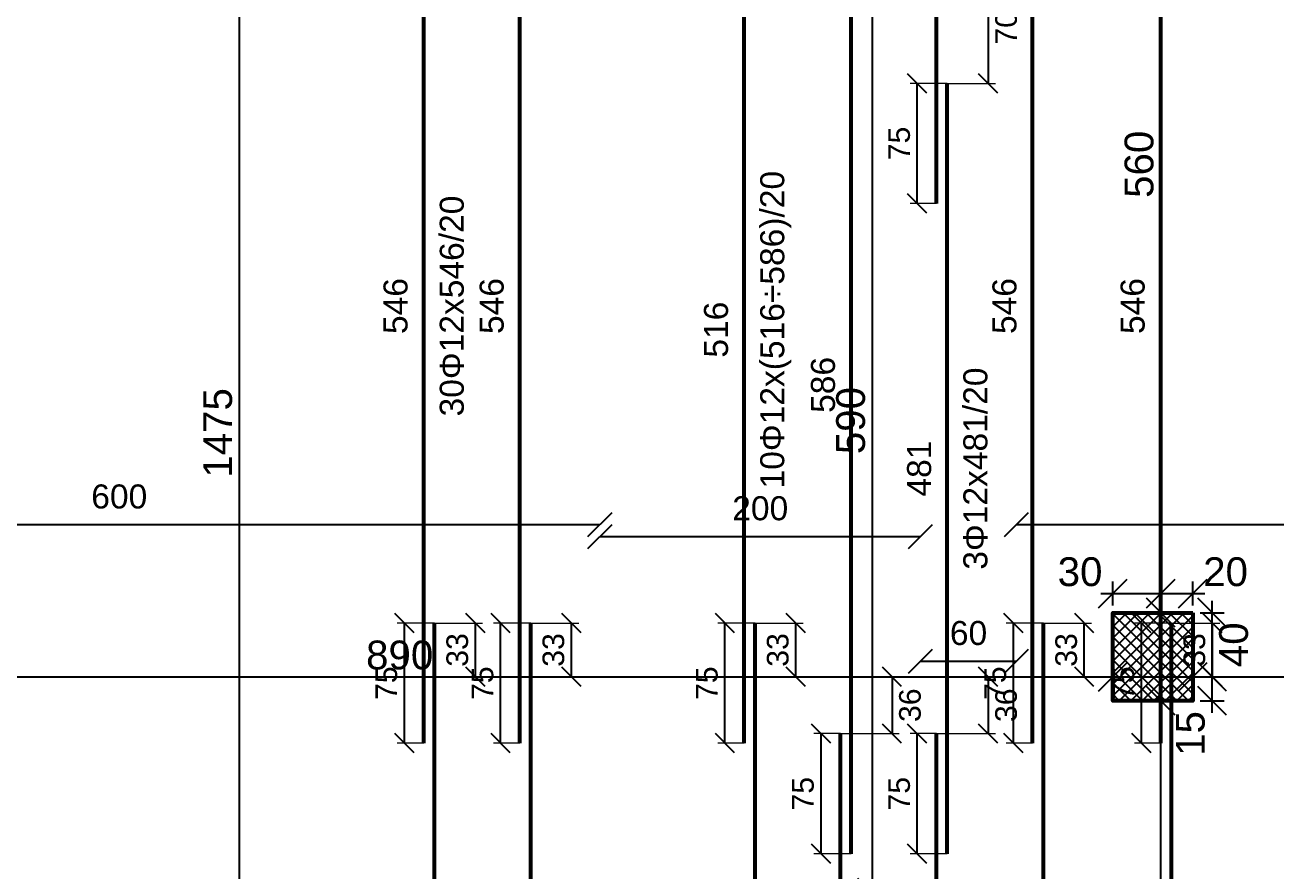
# Model space of a CAD drawing. Header units: millimetres. Extents: x -404 to 6018, y -5139 to 7890.
# Drawn here: x 4116 to 4897, y 519 to 1047 of the extents above; entities that cross this region are included whole.
import ezdxf
from ezdxf.enums import TextEntityAlignment as Align

# ---------------------------------------------------------------- set-up
doc = ezdxf.new("R2010")
doc.units = ezdxf.units.MM
doc.linetypes.add('ZWCAD_ISO04W100', pattern=[30.5, 24, -3, 0.5, -3])
doc.layers.add('AXIS LINES', color=255, linetype='ZWCAD_ISO04W100', lineweight=13)
doc.layers.add('COLUMN', color=140, linetype='Continuous', lineweight=53)
for name, color, linetype in [('FW_COLUMN_HATCH', 8, 'Continuous'), ('FW_DIM', 7, 'Continuous'), ('REB_BOT_MESH_Y', 5, 'Continuous'), ('REB_BOT_MESH_Y_AXDIM', 5, 'Continuous'), ('REB_BOT_MESH_Y_LAP', 5, 'Continuous'), ('REB_BOT_MESH_Y_RANGE', 5, 'Continuous'), ('REB_BOT_MESH_Y_TEXT', 5, 'Continuous')]:
    doc.layers.add(name, color=color, linetype=linetype)
doc.styles.add('REBAR_TXT', font='arial.ttf')
doc.styles.get("Standard").update_dxf_attribs({"font": 'arial.ttf'})
doc.dimstyles.new('FW_DIM', dxfattribs={"dimtxt": 18, "dimasz": 9, "dimexe": 7.5, "dimexo": 4.5, "dimgap": 4.5, "dimtad": 1, "dimdec": 0, "dimtxsty": 'Standard', "dimtsz": 9, "dimcen": 2.5, "dimdle": 7.5, "dimclrd": 256, "dimclre": 256, "dimclrt": 7, "dimazin": 3, "dimtfac": 1, "dimtmove": 2, "dimatfit": 3})
doc.dimstyles.new('REBAR LAP', dxfattribs={"dimtxt": 13.5, "dimasz": 2.5, "dimexe": 4.5, "dimexo": 0, "dimgap": 4.5, "dimtad": 1, "dimdec": 0, "dimtxsty": 'Standard', "dimtsz": 6, "dimcen": 2.5, "dimclrd": 6, "dimclre": 6, "dimclrt": 7, "dimazin": 3, "dimtfac": 1, "dimtmove": 2, "dimatfit": 3, "dimlwd": 25, "dimlwe": 18})
doc.dimstyles.new('REBAR M-200', dxfattribs={"dimtxt": 15, "dimasz": 15, "dimexe": 25, "dimexo": 12.5, "dimgap": 10, "dimtad": 1, "dimdec": 0, "dimtxsty": 'Standard', "dimblk": 'NONE', "dimcen": 50, "dimse1": 1, "dimse2": 1, "dimclrd": 6, "dimclre": 6, "dimclrt": 7, "dimazin": 3, "dimtfac": 1, "dimtmove": 2, "dimatfit": 3, "dimldrblk": 'NONE', "dimlwd": 53})
doc.dimstyles.new('REBAR RANGE', dxfattribs={"dimtxt": 15, "dimasz": 2.5, "dimexe": 0, "dimexo": 0, "dimgap": 10, "dimtad": 1, "dimdec": 0, "dimtxsty": 'Standard', "dimtsz": 7.5, "dimcen": 2.5, "dimse1": 1, "dimse2": 1, "dimclrd": 6, "dimclre": 6, "dimclrt": 7, "dimazin": 3, "dimtfac": 1, "dimtmove": 2, "dimatfit": 3, "dimlwd": 25})

# ---------------------------------------------------------------- blocks, each defined once
blk = doc.blocks.new('*D702')
at = {"color": 6, "lineweight": 53}
blk.add_line((4371.74, 73.5), (4371.74, 673.5), dxfattribs=at)
at = {"layer": 'Defpoints'}
for p in [(4371.74, 673.5), (4371.74, 73.5), (4371.74, 73.5)]:
    blk.add_point(p, dxfattribs=at)
at = {"layer": 'REB_BOT_MESH_Y', "color": 7, "insert": (4354.24, 373.5), "char_height": 15, "attachment_point": 5, "rotation": 90}
blk.add_mtext('600', dxfattribs=at)
blk = doc.blocks.new('_NONE')
blk = doc.blocks.new('*D703')
at = {"color": 6, "lineweight": 53}
blk.add_line((4364.99, 598.5), (4364.99, 1144.5), dxfattribs=at)
at = {"layer": 'Defpoints'}
for p in [(4364.99, 1144.5), (4364.99, 598.5), (4364.99, 598.5)]:
    blk.add_point(p, dxfattribs=at)
at = {"layer": 'REB_BOT_MESH_Y', "color": 7, "insert": (4347.49, 871.5), "char_height": 15, "attachment_point": 5, "rotation": 90}
blk.add_mtext('546', dxfattribs=at)
blk = doc.blocks.new('_Oblique')
at = {"color": 0, "linetype": 'ByBlock', "lineweight": -2}
blk.add_line((-0.5, -0.5), (0.5, 0.5), dxfattribs=at)
blk = doc.blocks.new('*D707')
at = {"color": 6, "lineweight": 18}
for p, q in [((4371.74, 673.5), (4348.49, 673.5)), ((4364.99, 598.5), (4348.49, 598.5))]:
    blk.add_line(p, q, dxfattribs=at)
at = {"color": 6, "lineweight": 25}
blk.add_line((4352.99, 598.5), (4352.99, 673.5), dxfattribs=at)
at = {"layer": 'Defpoints'}
for p in [(4371.74, 673.5), (4352.99, 598.5), (4364.99, 598.5)]:
    blk.add_point(p, dxfattribs=at)
at = {"layer": 'REB_BOT_MESH_Y_LAP', "color": 6, "xscale": 12, "yscale": 12, "rotation": 90}
for p in [(4352.99, 673.5), (4352.99, 598.5)]:
    blk.add_blockref('_OBLIQUE', p, dxfattribs=at)
at = {"layer": 'REB_BOT_MESH_Y_LAP', "color": 7, "insert": (4341.74, 636), "char_height": 13.5, "attachment_point": 5, "rotation": 90}
blk.add_mtext('75', dxfattribs=at)
blk = doc.blocks.new('*D708')
at = {"color": 6, "lineweight": 18}
for p, q in [((4371.74, 673.5), (4401.74, 673.5)), ((4371.74, 640), (4401.74, 640))]:
    blk.add_line(p, q, dxfattribs=at)
at = {"color": 6, "lineweight": 25}
blk.add_line((4397.24, 640), (4397.24, 673.5), dxfattribs=at)
at = {"layer": 'Defpoints'}
for p in [(4371.74, 673.5), (4371.74, 640), (4397.24, 640)]:
    blk.add_point(p, dxfattribs=at)
at = {"layer": 'REB_BOT_MESH_Y_AXDIM', "color": 6, "xscale": 12, "yscale": 12, "rotation": 90}
for p in [(4397.24, 673.5), (4397.24, 640)]:
    blk.add_blockref('_OBLIQUE', p, dxfattribs=at)
at = {"layer": 'REB_BOT_MESH_Y_AXDIM', "color": 7, "insert": (4385.99, 656.75), "char_height": 13.5, "attachment_point": 5, "rotation": 90}
blk.add_mtext('33', dxfattribs=at)
blk = doc.blocks.new('*D735')
at = {"color": 6, "lineweight": 53}
blk.add_line((4831.74, 73.5), (4831.74, 673.5), dxfattribs=at)
at = {"layer": 'Defpoints'}
for p in [(4831.74, 673.5), (4831.74, 73.5), (4831.74, 73.5)]:
    blk.add_point(p, dxfattribs=at)
at = {"layer": 'REB_BOT_MESH_Y', "color": 7, "insert": (4814.24, 373.5), "char_height": 15, "attachment_point": 5, "rotation": 90}
blk.add_mtext('600', dxfattribs=at)
blk = doc.blocks.new('*D736')
at = {"color": 6, "lineweight": 53}
blk.add_line((4824.99, 598.5), (4824.99, 1144.5), dxfattribs=at)
at = {"layer": 'Defpoints'}
for p in [(4824.99, 1144.5), (4824.99, 598.5), (4824.99, 598.5)]:
    blk.add_point(p, dxfattribs=at)
at = {"layer": 'REB_BOT_MESH_Y', "color": 7, "insert": (4807.49, 871.5), "char_height": 15, "attachment_point": 5, "rotation": 90}
blk.add_mtext('546', dxfattribs=at)
blk = doc.blocks.new('*D743')
at = {"color": 6, "lineweight": 18}
for p, q in [((4831.74, 673.5), (4808.49, 673.5)), ((4824.99, 598.5), (4808.49, 598.5))]:
    blk.add_line(p, q, dxfattribs=at)
at = {"color": 6, "lineweight": 25}
blk.add_line((4812.99, 598.5), (4812.99, 673.5), dxfattribs=at)
at = {"layer": 'Defpoints'}
for p in [(4831.74, 673.5), (4812.99, 598.5), (4824.99, 598.5)]:
    blk.add_point(p, dxfattribs=at)
at = {"layer": 'REB_BOT_MESH_Y_LAP', "color": 6, "xscale": 12, "yscale": 12, "rotation": 90}
for p in [(4812.99, 673.5), (4812.99, 598.5)]:
    blk.add_blockref('_OBLIQUE', p, dxfattribs=at)
at = {"layer": 'REB_BOT_MESH_Y_LAP', "color": 7, "insert": (4801.74, 636), "char_height": 13.5, "attachment_point": 5, "rotation": 90}
blk.add_mtext('75', dxfattribs=at)
blk = doc.blocks.new('*D744')
at = {"color": 6, "lineweight": 18}
for p, q in [((4831.74, 673.5), (4861.74, 673.5)), ((4831.74, 640), (4861.74, 640))]:
    blk.add_line(p, q, dxfattribs=at)
at = {"color": 6, "lineweight": 25}
blk.add_line((4857.24, 640), (4857.24, 673.5), dxfattribs=at)
at = {"layer": 'Defpoints'}
for p in [(4831.74, 673.5), (4831.74, 640), (4857.24, 640)]:
    blk.add_point(p, dxfattribs=at)
at = {"layer": 'REB_BOT_MESH_Y_AXDIM', "color": 6, "xscale": 12, "yscale": 12, "rotation": 90}
for p in [(4857.24, 673.5), (4857.24, 640)]:
    blk.add_blockref('_OBLIQUE', p, dxfattribs=at)
at = {"layer": 'REB_BOT_MESH_Y_AXDIM', "color": 7, "insert": (4845.99, 656.75), "char_height": 13.5, "attachment_point": 5, "rotation": 90}
blk.add_mtext('33', dxfattribs=at)
blk = doc.blocks.new('*D758')
at = {"color": 6, "lineweight": 53}
blk.add_line((4431.74, 73.5), (4431.74, 673.5), dxfattribs=at)
at = {"layer": 'Defpoints'}
for p in [(4431.74, 673.5), (4431.74, 73.5), (4431.74, 73.5)]:
    blk.add_point(p, dxfattribs=at)
at = {"layer": 'REB_BOT_MESH_Y', "color": 7, "insert": (4414.24, 373.5), "char_height": 15, "attachment_point": 5, "rotation": 90}
blk.add_mtext('600', dxfattribs=at)
blk = doc.blocks.new('*D759')
at = {"color": 6, "lineweight": 53}
blk.add_line((4424.99, 598.5), (4424.99, 1144.5), dxfattribs=at)
at = {"layer": 'Defpoints'}
for p in [(4424.99, 1144.5), (4424.99, 598.5), (4424.99, 598.5)]:
    blk.add_point(p, dxfattribs=at)
at = {"layer": 'REB_BOT_MESH_Y', "color": 7, "insert": (4407.49, 871.5), "char_height": 15, "attachment_point": 5, "rotation": 90}
blk.add_mtext('546', dxfattribs=at)
blk = doc.blocks.new('*D763')
at = {"color": 6, "lineweight": 18}
for p, q in [((4431.74, 673.5), (4408.49, 673.5)), ((4424.99, 598.5), (4408.49, 598.5))]:
    blk.add_line(p, q, dxfattribs=at)
at = {"color": 6, "lineweight": 25}
blk.add_line((4412.99, 598.5), (4412.99, 673.5), dxfattribs=at)
at = {"layer": 'Defpoints'}
for p in [(4431.74, 673.5), (4412.99, 598.5), (4424.99, 598.5)]:
    blk.add_point(p, dxfattribs=at)
at = {"layer": 'REB_BOT_MESH_Y_LAP', "color": 6, "xscale": 12, "yscale": 12, "rotation": 90}
for p in [(4412.99, 673.5), (4412.99, 598.5)]:
    blk.add_blockref('_OBLIQUE', p, dxfattribs=at)
at = {"layer": 'REB_BOT_MESH_Y_LAP', "color": 7, "insert": (4401.74, 636), "char_height": 13.5, "attachment_point": 5, "rotation": 90}
blk.add_mtext('75', dxfattribs=at)
blk = doc.blocks.new('*D764')
at = {"color": 6, "lineweight": 18}
for p, q in [((4431.74, 673.5), (4461.74, 673.5)), ((4431.74, 640), (4461.74, 640))]:
    blk.add_line(p, q, dxfattribs=at)
at = {"color": 6, "lineweight": 25}
blk.add_line((4457.24, 640), (4457.24, 673.5), dxfattribs=at)
at = {"layer": 'Defpoints'}
for p in [(4431.74, 673.5), (4431.74, 640), (4457.24, 640)]:
    blk.add_point(p, dxfattribs=at)
at = {"layer": 'REB_BOT_MESH_Y_AXDIM', "color": 6, "xscale": 12, "yscale": 12, "rotation": 90}
for p in [(4457.24, 673.5), (4457.24, 640)]:
    blk.add_blockref('_OBLIQUE', p, dxfattribs=at)
at = {"layer": 'REB_BOT_MESH_Y_AXDIM', "color": 7, "insert": (4445.99, 656.75), "char_height": 13.5, "attachment_point": 5, "rotation": 90}
blk.add_mtext('33', dxfattribs=at)
blk = doc.blocks.new('*D768')
at = {"color": 6, "lineweight": 53}
blk.add_line((4571.74, 73.5), (4571.74, 673.5), dxfattribs=at)
at = {"layer": 'Defpoints'}
for p in [(4571.74, 673.5), (4571.74, 73.5), (4571.74, 73.5)]:
    blk.add_point(p, dxfattribs=at)
at = {"layer": 'REB_BOT_MESH_Y', "color": 7, "insert": (4554.24, 373.5), "char_height": 15, "attachment_point": 5, "rotation": 90}
blk.add_mtext('600', dxfattribs=at)
blk = doc.blocks.new('*D769')
at = {"color": 6, "lineweight": 53}
blk.add_line((4564.99, 598.5), (4564.99, 1115), dxfattribs=at)
at = {"layer": 'Defpoints'}
for p in [(4564.99, 1115), (4564.99, 598.5), (4564.99, 598.5)]:
    blk.add_point(p, dxfattribs=at)
at = {"layer": 'REB_BOT_MESH_Y', "color": 7, "insert": (4547.49, 856.75), "char_height": 15, "attachment_point": 5, "rotation": 90}
blk.add_mtext('516', dxfattribs=at)
blk = doc.blocks.new('*D772')
at = {"color": 6, "lineweight": 18}
for p, q in [((4571.74, 673.5), (4548.49, 673.5)), ((4564.99, 598.5), (4548.49, 598.5))]:
    blk.add_line(p, q, dxfattribs=at)
at = {"color": 6, "lineweight": 25}
blk.add_line((4552.99, 598.5), (4552.99, 673.5), dxfattribs=at)
at = {"layer": 'Defpoints'}
for p in [(4571.74, 673.5), (4552.99, 598.5), (4564.99, 598.5)]:
    blk.add_point(p, dxfattribs=at)
at = {"layer": 'REB_BOT_MESH_Y_LAP', "color": 6, "xscale": 12, "yscale": 12, "rotation": 90}
for p in [(4552.99, 673.5), (4552.99, 598.5)]:
    blk.add_blockref('_OBLIQUE', p, dxfattribs=at)
at = {"layer": 'REB_BOT_MESH_Y_LAP', "color": 7, "insert": (4541.74, 636), "char_height": 13.5, "attachment_point": 5, "rotation": 90}
blk.add_mtext('75', dxfattribs=at)
blk = doc.blocks.new('*D773')
at = {"color": 6, "lineweight": 18}
for p, q in [((4571.74, 673.5), (4601.74, 673.5)), ((4571.74, 640), (4601.74, 640))]:
    blk.add_line(p, q, dxfattribs=at)
at = {"color": 6, "lineweight": 25}
blk.add_line((4597.24, 640), (4597.24, 673.5), dxfattribs=at)
at = {"layer": 'Defpoints'}
for p in [(4571.74, 673.5), (4571.74, 640), (4597.24, 640)]:
    blk.add_point(p, dxfattribs=at)
at = {"layer": 'REB_BOT_MESH_Y_AXDIM', "color": 6, "xscale": 12, "yscale": 12, "rotation": 90}
for p in [(4597.24, 673.5), (4597.24, 640)]:
    blk.add_blockref('_OBLIQUE', p, dxfattribs=at)
at = {"layer": 'REB_BOT_MESH_Y_AXDIM', "color": 7, "insert": (4585.99, 656.75), "char_height": 13.5, "attachment_point": 5, "rotation": 90}
blk.add_mtext('33', dxfattribs=at)
blk = doc.blocks.new('*D774')
at = {"color": 6, "lineweight": 53}
blk.add_line((4624.99, 5), (4624.99, 604.5), dxfattribs=at)
at = {"layer": 'Defpoints'}
for p in [(4624.99, 604.5), (4624.99, 5), (4624.99, 5)]:
    blk.add_point(p, dxfattribs=at)
at = {"layer": 'REB_BOT_MESH_Y', "color": 7, "insert": (4607.49, 304.75), "char_height": 15, "attachment_point": 5, "rotation": 90}
blk.add_mtext('600', dxfattribs=at)
blk = doc.blocks.new('*D775')
at = {"color": 6, "lineweight": 53}
blk.add_line((4631.74, 529.5), (4631.74, 1115), dxfattribs=at)
at = {"layer": 'Defpoints'}
for p in [(4631.74, 1115), (4631.74, 529.5), (4631.74, 529.5)]:
    blk.add_point(p, dxfattribs=at)
at = {"layer": 'REB_BOT_MESH_Y', "color": 7, "insert": (4614.24, 822.25), "char_height": 15, "attachment_point": 5, "rotation": 90}
blk.add_mtext('586', dxfattribs=at)
blk = doc.blocks.new('*D776')
at = {"color": 6, "lineweight": 18}
for p, q in [((4624.99, 604.5), (4608.49, 604.5)), ((4631.74, 529.5), (4608.49, 529.5))]:
    blk.add_line(p, q, dxfattribs=at)
at = {"color": 6, "lineweight": 25}
blk.add_line((4612.99, 529.5), (4612.99, 604.5), dxfattribs=at)
at = {"layer": 'Defpoints'}
for p in [(4624.99, 604.5), (4612.99, 529.5), (4631.74, 529.5)]:
    blk.add_point(p, dxfattribs=at)
at = {"layer": 'REB_BOT_MESH_Y_LAP', "color": 6, "xscale": 12, "yscale": 12, "rotation": 90}
for p in [(4612.99, 604.5), (4612.99, 529.5)]:
    blk.add_blockref('_OBLIQUE', p, dxfattribs=at)
at = {"layer": 'REB_BOT_MESH_Y_LAP', "color": 7, "insert": (4601.74, 567), "char_height": 13.5, "attachment_point": 5, "rotation": 90}
blk.add_mtext('75', dxfattribs=at)
blk = doc.blocks.new('*D777')
at = {"color": 6, "lineweight": 18}
for p, q in [((4624.99, 640), (4661.74, 640)), ((4624.99, 604.5), (4661.74, 604.5))]:
    blk.add_line(p, q, dxfattribs=at)
at = {"color": 6, "lineweight": 25}
blk.add_line((4657.24, 640), (4657.24, 604.5), dxfattribs=at)
at = {"layer": 'Defpoints'}
for p in [(4624.99, 640), (4657.24, 640), (4624.99, 604.5)]:
    blk.add_point(p, dxfattribs=at)
at = {"layer": 'REB_BOT_MESH_Y_AXDIM', "color": 6, "xscale": 12, "yscale": 12, "rotation": 90}
for p in [(4657.24, 640), (4657.24, 604.5)]:
    blk.add_blockref('_OBLIQUE', p, dxfattribs=at)
at = {"layer": 'REB_BOT_MESH_Y_AXDIM', "color": 7, "insert": (4668.49, 622.25), "char_height": 13.5, "attachment_point": 5, "rotation": 90}
blk.add_mtext('36', dxfattribs=at)
blk = doc.blocks.new('*D779')
at = {"color": 6, "lineweight": 53}
blk.add_line((4751.74, 73.5), (4751.74, 673.5), dxfattribs=at)
at = {"layer": 'Defpoints'}
for p in [(4751.74, 673.5), (4751.74, 73.5), (4751.74, 73.5)]:
    blk.add_point(p, dxfattribs=at)
at = {"layer": 'REB_BOT_MESH_Y', "color": 7, "insert": (4734.24, 373.5), "char_height": 15, "attachment_point": 5, "rotation": 90}
blk.add_mtext('600', dxfattribs=at)
blk = doc.blocks.new('*D780')
at = {"color": 6, "lineweight": 53}
blk.add_line((4744.99, 598.5), (4744.99, 1144.5), dxfattribs=at)
at = {"layer": 'Defpoints'}
for p in [(4744.99, 1144.5), (4744.99, 598.5), (4744.99, 598.5)]:
    blk.add_point(p, dxfattribs=at)
at = {"layer": 'REB_BOT_MESH_Y', "color": 7, "insert": (4727.49, 871.5), "char_height": 15, "attachment_point": 5, "rotation": 90}
blk.add_mtext('546', dxfattribs=at)
blk = doc.blocks.new('*D787')
at = {"color": 6, "lineweight": 18}
for p, q in [((4751.74, 673.5), (4728.49, 673.5)), ((4744.99, 598.5), (4728.49, 598.5))]:
    blk.add_line(p, q, dxfattribs=at)
at = {"color": 6, "lineweight": 25}
blk.add_line((4732.99, 598.5), (4732.99, 673.5), dxfattribs=at)
at = {"layer": 'Defpoints'}
for p in [(4751.74, 673.5), (4732.99, 598.5), (4744.99, 598.5)]:
    blk.add_point(p, dxfattribs=at)
at = {"layer": 'REB_BOT_MESH_Y_LAP', "color": 6, "xscale": 12, "yscale": 12, "rotation": 90}
for p in [(4732.99, 673.5), (4732.99, 598.5)]:
    blk.add_blockref('_OBLIQUE', p, dxfattribs=at)
at = {"layer": 'REB_BOT_MESH_Y_LAP', "color": 7, "insert": (4721.74, 636), "char_height": 13.5, "attachment_point": 5, "rotation": 90}
blk.add_mtext('75', dxfattribs=at)
blk = doc.blocks.new('*D788')
at = {"color": 6, "lineweight": 18}
for p, q in [((4751.74, 673.5), (4781.74, 673.5)), ((4751.74, 640), (4781.74, 640))]:
    blk.add_line(p, q, dxfattribs=at)
at = {"color": 6, "lineweight": 25}
blk.add_line((4777.24, 640), (4777.24, 673.5), dxfattribs=at)
at = {"layer": 'Defpoints'}
for p in [(4751.74, 673.5), (4751.74, 640), (4777.24, 640)]:
    blk.add_point(p, dxfattribs=at)
at = {"layer": 'REB_BOT_MESH_Y_AXDIM', "color": 6, "xscale": 12, "yscale": 12, "rotation": 90}
for p in [(4777.24, 673.5), (4777.24, 640)]:
    blk.add_blockref('_OBLIQUE', p, dxfattribs=at)
at = {"layer": 'REB_BOT_MESH_Y_AXDIM', "color": 7, "insert": (4765.99, 656.75), "char_height": 13.5, "attachment_point": 5, "rotation": 90}
blk.add_mtext('33', dxfattribs=at)
blk = doc.blocks.new('*D818')
at = {"color": 6, "lineweight": 53}
blk.add_line((4684.99, 5), (4684.99, 604.5), dxfattribs=at)
at = {"layer": 'Defpoints'}
for p in [(4684.99, 604.5), (4684.99, 5), (4684.99, 5)]:
    blk.add_point(p, dxfattribs=at)
at = {"layer": 'REB_BOT_MESH_Y', "color": 7, "insert": (4667.49, 304.75), "char_height": 15, "attachment_point": 5, "rotation": 90}
blk.add_mtext('600', dxfattribs=at)
blk = doc.blocks.new('*D819')
at = {"color": 6, "lineweight": 53}
blk.add_line((4691.74, 529.5), (4691.74, 1010.5), dxfattribs=at)
at = {"layer": 'Defpoints'}
for p in [(4691.74, 1010.5), (4691.74, 529.5), (4691.74, 529.5)]:
    blk.add_point(p, dxfattribs=at)
at = {"layer": 'REB_BOT_MESH_Y', "color": 7, "insert": (4674.24, 770), "char_height": 15, "attachment_point": 5, "rotation": 90}
blk.add_mtext('481', dxfattribs=at)
blk = doc.blocks.new('*D820')
at = {"color": 6, "lineweight": 53}
blk.add_line((4684.99, 935.5), (4684.99, 1535.5), dxfattribs=at)
at = {"layer": 'Defpoints'}
for p in [(4684.99, 1535.5), (4684.99, 935.5), (4684.99, 935.5)]:
    blk.add_point(p, dxfattribs=at)
at = {"layer": 'REB_BOT_MESH_Y', "color": 7, "insert": (4667.49, 1235.5), "char_height": 15, "attachment_point": 5, "rotation": 90}
blk.add_mtext('600', dxfattribs=at)
blk = doc.blocks.new('*D824')
at = {"color": 6, "lineweight": 18}
for p, q in [((4684.99, 604.5), (4668.49, 604.5)), ((4691.74, 529.5), (4668.49, 529.5))]:
    blk.add_line(p, q, dxfattribs=at)
at = {"color": 6, "lineweight": 25}
blk.add_line((4672.99, 529.5), (4672.99, 604.5), dxfattribs=at)
at = {"layer": 'Defpoints'}
for p in [(4684.99, 604.5), (4672.99, 529.5), (4691.74, 529.5)]:
    blk.add_point(p, dxfattribs=at)
at = {"layer": 'REB_BOT_MESH_Y_LAP', "color": 6, "xscale": 12, "yscale": 12, "rotation": 90}
for p in [(4672.99, 604.5), (4672.99, 529.5)]:
    blk.add_blockref('_OBLIQUE', p, dxfattribs=at)
at = {"layer": 'REB_BOT_MESH_Y_LAP', "color": 7, "insert": (4661.74, 567), "char_height": 13.5, "attachment_point": 5, "rotation": 90}
blk.add_mtext('75', dxfattribs=at)
blk = doc.blocks.new('*D825')
at = {"color": 6, "lineweight": 18}
for p, q in [((4684.99, 640), (4721.74, 640)), ((4684.99, 604.5), (4721.74, 604.5))]:
    blk.add_line(p, q, dxfattribs=at)
at = {"color": 6, "lineweight": 25}
blk.add_line((4717.24, 640), (4717.24, 604.5), dxfattribs=at)
at = {"layer": 'Defpoints'}
for p in [(4684.99, 640), (4717.24, 640), (4684.99, 604.5)]:
    blk.add_point(p, dxfattribs=at)
at = {"layer": 'REB_BOT_MESH_Y_AXDIM', "color": 6, "xscale": 12, "yscale": 12, "rotation": 90}
for p in [(4717.24, 640), (4717.24, 604.5)]:
    blk.add_blockref('_OBLIQUE', p, dxfattribs=at)
at = {"layer": 'REB_BOT_MESH_Y_AXDIM', "color": 7, "insert": (4728.49, 622.25), "char_height": 13.5, "attachment_point": 5, "rotation": 90}
blk.add_mtext('36', dxfattribs=at)
blk = doc.blocks.new('*D826')
at = {"color": 6, "lineweight": 18}
for p, q in [((4691.74, 1010.5), (4668.49, 1010.5)), ((4684.99, 935.5), (4668.49, 935.5))]:
    blk.add_line(p, q, dxfattribs=at)
at = {"color": 6, "lineweight": 25}
blk.add_line((4672.99, 935.5), (4672.99, 1010.5), dxfattribs=at)
at = {"layer": 'Defpoints'}
for p in [(4691.74, 1010.5), (4672.99, 935.5), (4684.99, 935.5)]:
    blk.add_point(p, dxfattribs=at)
at = {"layer": 'REB_BOT_MESH_Y_LAP', "color": 6, "xscale": 12, "yscale": 12, "rotation": 90}
for p in [(4672.99, 1010.5), (4672.99, 935.5)]:
    blk.add_blockref('_OBLIQUE', p, dxfattribs=at)
at = {"layer": 'REB_BOT_MESH_Y_LAP', "color": 7, "insert": (4661.74, 973), "char_height": 13.5, "attachment_point": 5, "rotation": 90}
blk.add_mtext('75', dxfattribs=at)
blk = doc.blocks.new('*D827')
at = {"color": 6, "lineweight": 18}
for p, q in [((4691.74, 1080), (4721.74, 1080)), ((4691.74, 1010.5), (4721.74, 1010.5))]:
    blk.add_line(p, q, dxfattribs=at)
at = {"color": 6, "lineweight": 25}
blk.add_line((4717.24, 1080), (4717.24, 1010.5), dxfattribs=at)
at = {"layer": 'Defpoints'}
for p in [(4691.74, 1080), (4717.24, 1080), (4691.74, 1010.5)]:
    blk.add_point(p, dxfattribs=at)
at = {"layer": 'REB_BOT_MESH_Y_AXDIM', "color": 6, "xscale": 12, "yscale": 12, "rotation": 90}
for p in [(4717.24, 1080), (4717.24, 1010.5)]:
    blk.add_blockref('_OBLIQUE', p, dxfattribs=at)
at = {"layer": 'REB_BOT_MESH_Y_AXDIM', "color": 7, "insert": (4728.49, 1045.25), "char_height": 13.5, "attachment_point": 5, "rotation": 90}
blk.add_mtext('70', dxfattribs=at)
blk = doc.blocks.new('*D849')
at = {"color": 6, "lineweight": 25}
blk.add_line((4734.99, 735), (5414.99, 735), dxfattribs=at)
at = {"layer": 'Defpoints'}
for p in [(4734.99, 735), (4734.99, 735), (5414.99, 735)]:
    blk.add_point(p, dxfattribs=at)
at = {"layer": 'REB_BOT_MESH_Y_RANGE', "color": 6, "xscale": 15, "yscale": 15}
for p in [(4734.99, 735), (5414.99, 735)]:
    blk.add_blockref('_OBLIQUE', p, dxfattribs=at)
at = {"layer": 'REB_BOT_MESH_Y_RANGE', "color": 7, "insert": (5074.99, 752.5), "char_height": 15, "attachment_point": 5}
blk.add_mtext('680', dxfattribs=at)
blk = doc.blocks.new('*D854')
at = {"color": 6, "lineweight": 25}
blk.add_line((3874.99, 735), (4474.99, 735), dxfattribs=at)
at = {"layer": 'Defpoints'}
for p in [(3874.99, 735), (3874.99, 735), (4474.99, 735)]:
    blk.add_point(p, dxfattribs=at)
at = {"layer": 'REB_BOT_MESH_Y_RANGE', "color": 6, "xscale": 15, "yscale": 15}
for p in [(3874.99, 735), (4474.99, 735)]:
    blk.add_blockref('_OBLIQUE', p, dxfattribs=at)
at = {"layer": 'REB_BOT_MESH_Y_RANGE', "color": 7, "insert": (4174.99, 752.5), "char_height": 15, "attachment_point": 5}
blk.add_mtext('600', dxfattribs=at)
blk = doc.blocks.new('*D859')
at = {"color": 6, "lineweight": 25}
blk.add_line((4474.99, 727.62), (4674.99, 727.62), dxfattribs=at)
at = {"layer": 'Defpoints'}
for p in [(4474.99, 727.62), (4474.99, 727.62), (4674.99, 727.62)]:
    blk.add_point(p, dxfattribs=at)
at = {"layer": 'REB_BOT_MESH_Y_RANGE', "color": 6, "xscale": 15, "yscale": 15}
for p in [(4474.99, 727.62), (4674.99, 727.62)]:
    blk.add_blockref('_OBLIQUE', p, dxfattribs=at)
at = {"layer": 'REB_BOT_MESH_Y_RANGE', "color": 7, "insert": (4574.99, 745.12), "char_height": 15, "attachment_point": 5}
blk.add_mtext('200', dxfattribs=at)
blk = doc.blocks.new('*D875')
at = {"color": 6, "lineweight": 25}
blk.add_line((4674.99, 649.75), (4734.99, 649.75), dxfattribs=at)
at = {"layer": 'Defpoints'}
for p in [(4674.99, 649.75), (4674.99, 649.75), (4734.99, 649.75)]:
    blk.add_point(p, dxfattribs=at)
at = {"layer": 'REB_BOT_MESH_Y_RANGE', "color": 6, "xscale": 15, "yscale": 15}
for p in [(4674.99, 649.75), (4734.99, 649.75)]:
    blk.add_blockref('_OBLIQUE', p, dxfattribs=at)
at = {"layer": 'REB_BOT_MESH_Y_RANGE', "color": 7, "insert": (4704.99, 667.25), "char_height": 15, "attachment_point": 5}
blk.add_mtext('60', dxfattribs=at)
blk = doc.blocks.new('*D937')
for p, q in [((4794.99, 684.5), (4794.99, 699.5)), ((4824.99, 684.5), (4824.99, 699.5)), ((4787.49, 692), (4832.49, 692))]:
    blk.add_line(p, q)
at = {"layer": 'Defpoints'}
for p in [(4794.99, 692), (4794.99, 680), (4824.99, 680)]:
    blk.add_point(p, dxfattribs=at)
at = {"layer": 'FW_DIM', "xscale": 18, "yscale": 18}
for p in [(4794.99, 692), (4824.99, 692)]:
    blk.add_blockref('_OBLIQUE', p, dxfattribs=at)
at = {"layer": 'FW_DIM', "color": 7, "insert": (4774.59, 705.5), "char_height": 18, "attachment_point": 5}
blk.add_mtext('30', dxfattribs=at)
blk = doc.blocks.new('*D938')
for p, q in [((4824.99, 684.5), (4824.99, 699.5)), ((4844.99, 684.5), (4844.99, 699.5)), ((4817.49, 692), (4852.49, 692))]:
    blk.add_line(p, q)
at = {"layer": 'Defpoints'}
for p in [(4824.99, 692), (4824.99, 680), (4844.99, 680)]:
    blk.add_point(p, dxfattribs=at)
at = {"layer": 'FW_DIM', "xscale": 18, "yscale": 18}
for p in [(4824.99, 692), (4844.99, 692)]:
    blk.add_blockref('_OBLIQUE', p, dxfattribs=at)
at = {"layer": 'FW_DIM', "color": 7, "insert": (4865.39, 705.5), "char_height": 18, "attachment_point": 5}
blk.add_mtext('20', dxfattribs=at)
blk = doc.blocks.new('*D939')
for p, q in [((4856.99, 617.5), (4856.99, 647.5)), ((4849.49, 640), (4864.49, 640)), ((4849.49, 625), (4864.49, 625))]:
    blk.add_line(p, q)
at = {"layer": 'Defpoints'}
for p in [(4844.99, 640), (4844.99, 625), (4856.99, 625)]:
    blk.add_point(p, dxfattribs=at)
at = {"layer": 'FW_DIM', "xscale": 18, "yscale": 18, "rotation": 90}
for p in [(4856.99, 640), (4856.99, 625)]:
    blk.add_blockref('_OBLIQUE', p, dxfattribs=at)
at = {"layer": 'FW_DIM', "color": 7, "insert": (4843.49, 604.6), "char_height": 18, "attachment_point": 5, "rotation": 90}
blk.add_mtext('15', dxfattribs=at)
blk = doc.blocks.new('*D940')
for p, q in [((4856.99, 632.5), (4856.99, 687.5)), ((4849.49, 680), (4864.49, 680)), ((4849.49, 640), (4864.49, 640))]:
    blk.add_line(p, q)
at = {"layer": 'Defpoints'}
for p in [(4844.99, 680), (4844.99, 640), (4856.99, 640)]:
    blk.add_point(p, dxfattribs=at)
at = {"layer": 'FW_DIM', "xscale": 18, "yscale": 18, "rotation": 90}
for p in [(4856.99, 680), (4856.99, 640)]:
    blk.add_blockref('_OBLIQUE', p, dxfattribs=at)
at = {"layer": 'FW_DIM', "color": 7, "insert": (4870.49, 660), "char_height": 18, "attachment_point": 5, "rotation": 90}
blk.add_mtext('40', dxfattribs=at)
blk = doc.blocks.new('*D965')
for p, q in [((3904.99, 644.5), (3904.99, 647.5)), ((4794.99, 644.5), (4794.99, 647.5)), ((3897.49, 640), (4802.49, 640))]:
    blk.add_line(p, q)
at = {"layer": 'Defpoints'}
for p in [(3904.99, 640), (3904.99, 640), (4794.99, 640)]:
    blk.add_point(p, dxfattribs=at)
at = {"layer": 'FW_DIM', "xscale": 18, "yscale": 18}
for p in [(3904.99, 640), (4794.99, 640)]:
    blk.add_blockref('_OBLIQUE', p, dxfattribs=at)
at = {"layer": 'FW_DIM', "color": 7, "insert": (4349.99, 653.5), "char_height": 18, "attachment_point": 5}
blk.add_mtext('890', dxfattribs=at)
blk = doc.blocks.new('*D966')
for p, q in [((4794.99, 644.5), (4794.99, 647.5)), ((4844.99, 644.5), (4844.99, 647.5)), ((4787.49, 640), (4852.49, 640))]:
    blk.add_line(p, q)
at = {"layer": 'Defpoints'}
for p in [(4794.99, 640), (4794.99, 640), (4844.99, 640)]:
    blk.add_point(p, dxfattribs=at)
at = {"layer": 'FW_DIM', "xscale": 18, "yscale": 18}
for p in [(4794.99, 640), (4844.99, 640)]:
    blk.add_blockref('_OBLIQUE', p, dxfattribs=at)
blk = doc.blocks.new('*D967')
for p, q in [((4844.99, 644.5), (4844.99, 647.5)), ((5409.99, 644.5), (5409.99, 647.5)), ((4837.49, 640), (5417.49, 640))]:
    blk.add_line(p, q)
at = {"layer": 'Defpoints'}
for p in [(4844.99, 640), (4844.99, 640), (5409.99, 640)]:
    blk.add_point(p, dxfattribs=at)
at = {"layer": 'FW_DIM', "xscale": 18, "yscale": 18}
for p in [(4844.99, 640), (5409.99, 640)]:
    blk.add_blockref('_OBLIQUE', p, dxfattribs=at)
at = {"layer": 'FW_DIM', "color": 7, "insert": (5127.49, 653.5), "char_height": 18, "attachment_point": 5}
blk.add_mtext('565', dxfattribs=at)
blk = doc.blocks.new('*D1013')
for p, q in [((4249.99, 47.5), (4249.99, 1537.06)), ((4245.49, 1529.56), (4242.49, 1529.56)), ((4245.49, 55), (4242.49, 55))]:
    blk.add_line(p, q)
at = {"layer": 'Defpoints'}
for p in [(4249.99, 1529.56), (4249.99, 55), (4249.99, 55)]:
    blk.add_point(p, dxfattribs=at)
at = {"layer": 'FW_DIM', "xscale": 18, "yscale": 18, "rotation": 90}
for p in [(4249.99, 1529.56), (4249.99, 55)]:
    blk.add_blockref('_OBLIQUE', p, dxfattribs=at)
at = {"layer": 'FW_DIM', "color": 7, "insert": (4236.49, 792.28), "char_height": 18, "attachment_point": 5, "rotation": 90}
blk.add_mtext('1475', dxfattribs=at)
blk = doc.blocks.new('*D1022')
for p, q in [((4644.99, 497.5), (4644.99, 1102.5)), ((4640.49, 1095), (4637.49, 1095)), ((4640.49, 505), (4637.49, 505))]:
    blk.add_line(p, q)
at = {"layer": 'Defpoints'}
for p in [(4644.99, 1095), (4644.99, 505), (4644.99, 505)]:
    blk.add_point(p, dxfattribs=at)
at = {"layer": 'FW_DIM', "xscale": 18, "yscale": 18, "rotation": 90}
for p in [(4644.99, 1095), (4644.99, 505)]:
    blk.add_blockref('_OBLIQUE', p, dxfattribs=at)
at = {"layer": 'FW_DIM', "color": 7, "insert": (4631.49, 800), "char_height": 18, "attachment_point": 5, "rotation": 90}
blk.add_mtext('590', dxfattribs=at)
blk = doc.blocks.new('*D1027')
for p, q in [((4824.99, -207.4), (4824.99, 632.5)), ((4820.49, 625), (4817.49, 625)), ((4820.49, -199.9), (4817.49, -199.9))]:
    blk.add_line(p, q)
at = {"layer": 'Defpoints'}
for p in [(4824.99, 625), (4824.99, -199.9), (4824.99, -199.9)]:
    blk.add_point(p, dxfattribs=at)
at = {"layer": 'FW_DIM', "xscale": 18, "yscale": 18, "rotation": 90}
for p in [(4824.99, 625), (4824.99, -199.9)]:
    blk.add_blockref('_OBLIQUE', p, dxfattribs=at)
at = {"layer": 'FW_DIM', "color": 7, "insert": (4811.49, 212.55), "char_height": 18, "attachment_point": 5, "rotation": 90}
blk.add_mtext('825', dxfattribs=at)
blk = doc.blocks.new('*D1028')
for p, q in [((4824.99, 617.5), (4824.99, 687.5)), ((4820.49, 680), (4817.49, 680)), ((4820.49, 625), (4817.49, 625))]:
    blk.add_line(p, q)
at = {"layer": 'Defpoints'}
for p in [(4824.99, 680), (4824.99, 625), (4824.99, 625)]:
    blk.add_point(p, dxfattribs=at)
at = {"layer": 'FW_DIM', "xscale": 18, "yscale": 18, "rotation": 90}
for p in [(4824.99, 680), (4824.99, 625)]:
    blk.add_blockref('_OBLIQUE', p, dxfattribs=at)
blk = doc.blocks.new('*D1029')
for p, q in [((4824.99, 672.5), (4824.99, 1247.5)), ((4820.49, 1240), (4817.49, 1240)), ((4820.49, 680), (4817.49, 680))]:
    blk.add_line(p, q)
at = {"layer": 'Defpoints'}
for p in [(4824.99, 1240), (4824.99, 680), (4824.99, 680)]:
    blk.add_point(p, dxfattribs=at)
at = {"layer": 'FW_DIM', "xscale": 18, "yscale": 18, "rotation": 90}
for p in [(4824.99, 1240), (4824.99, 680)]:
    blk.add_blockref('_OBLIQUE', p, dxfattribs=at)
at = {"layer": 'FW_DIM', "color": 7, "insert": (4811.49, 960), "char_height": 18, "attachment_point": 5, "rotation": 90}
blk.add_mtext('560', dxfattribs=at)

msp = doc.modelspace()

# ---------------------------------------------------------------- hatches: boundary and pattern name
at = {"layer": 'FW_COLUMN_HATCH'}
h = msp.add_hatch(dxfattribs=at)
h.set_pattern_fill('ANSI37', scale=1.6)
h.paths.add_polyline_path([(4844.99, 680), (4844.99, 625), (4794.99, 625), (4794.99, 680), (4844.99, 680)])

# ---------------------------------------------------------------- linework, layer by layer
at = {"layer": 'AXIS LINES', "color": 0, "ltscale": 3}
for points in [[(4249.99, 3140.04), (4249.99, -400.07)], [(4644.99, 3140.04), (4644.99, -400.07)], [(4824.99, 3140.04), (4824.99, -400.07)], [(3537.41, 640), (5952.4, 640)]]:
    msp.add_lwpolyline(points, dxfattribs=at)
at = {"layer": 'COLUMN', "ltscale": 0.08}
msp.add_lwpolyline([(4844.99, 680), (4844.99, 625), (4794.99, 625), (4794.99, 680), (4844.99, 680)], dxfattribs=at)

# ---------------------------------------------------------------- texts
at = {"layer": 'REB_BOT_MESH_Y_TEXT', "color": 7, "style": 'REBAR_TXT'}
for s, p in [('10Φ12x(516÷586)/20', (4574.99, 856.75)), ('30Φ12x546/20', (4374.99, 871.5)), ('3Φ12x481/20', (4701.74, 770))]:
    msp.add_text(s, height=15, rotation=90, dxfattribs=at).set_placement(p, align=Align.TOP_CENTER)

# ---------------------------------------------------------------- dimensions: what is measured, and where the dimension line sits
at = {"layer": 'FW_DIM'}
for base, p1, p2, text, picture, middle in [((4249.99, 55), (4249.99, 55), (4249.99, 1529.56), '1475', '*D1013', (4236.49, 792.28)), ((4824.99, 680), (4824.99, 680), (4824.99, 1240), '560', '*D1029', (4811.49, 960)), ((4644.99, 505), (4644.99, 505), (4644.99, 1095), '590', '*D1022', (4631.49, 800)), ((4824.99, 625), (4824.99, 625), (4824.99, 680), ' ', '*D1028', (4824.99, 652.5)), ((4856.99, 640), (4844.99, 640), (4844.99, 680), '40', '*D940', (4870.49, 660)), ((4856.99, 625), (4844.99, 625), (4844.99, 640), '15', '*D939', (4843.49, 604.6)), ((4824.99, -199.9), (4824.99, -199.9), (4824.99, 625), '825', '*D1027', (4811.49, 212.55))]:
    dim = msp.add_linear_dim(base=base, p1=p1, p2=p2, angle=90, text=text, dimstyle='FW_DIM', override={"dimtmove": 2}, dxfattribs=at)
    dim.commit()
    dim.dimension.update_dxf_attribs({"geometry": picture, "text_midpoint": middle, "dimtype": 160})
for base, p1, p2, text, picture, middle in [((4794.99, 692), (4794.99, 680), (4824.99, 680), '30', '*D937', (4774.59, 705.5)), ((4824.99, 692), (4824.99, 680), (4844.99, 680), '20', '*D938', (4865.39, 705.5)), ((3904.99, 640), (3904.99, 640), (4794.99, 640), '890', '*D965', (4349.99, 653.5)), ((4844.99, 640), (4844.99, 640), (5409.99, 640), '565', '*D967', (5127.49, 653.5)), ((4794.99, 640), (4794.99, 640), (4844.99, 640), ' ', '*D966', (4819.99, 640))]:
    dim = msp.add_linear_dim(base=base, p1=p1, p2=p2, text=text, dimstyle='FW_DIM', override={"dimtmove": 2}, dxfattribs=at)
    dim.commit()
    dim.dimension.update_dxf_attribs({"geometry": picture, "text_midpoint": middle, "dimtype": 160})
at = {"layer": 'REB_BOT_MESH_Y'}
for base, p1, p2, picture, middle in [((4684.99, 935.5), (4684.99, 935.5), (4684.99, 1535.5), '*D820', (4667.49, 1235.5)), ((4364.99, 598.5), (4364.99, 598.5), (4364.99, 1144.5), '*D703', (4347.49, 871.5)), ((4424.99, 598.5), (4424.99, 598.5), (4424.99, 1144.5), '*D759', (4407.49, 871.5)), ((4744.99, 598.5), (4744.99, 598.5), (4744.99, 1144.5), '*D780', (4727.49, 871.5)), ((4824.99, 598.5), (4824.99, 598.5), (4824.99, 1144.5), '*D736', (4807.49, 871.5)), ((4564.98693601, 598.5), (4564.98693601, 598.5), (4564.98693601, 1115), '*D769', (4547.48693601, 856.75)), ((4631.73693601, 529.5), (4631.73693601, 529.5), (4631.73693601, 1115), '*D775', (4614.23693601, 822.25)), ((4691.74, 529.5), (4691.74, 529.5), (4691.74, 1010.5), '*D819', (4674.24, 770)), ((4371.74, 73.5), (4371.74, 73.5), (4371.74, 673.5), '*D702', (4354.24, 373.5)), ((4431.74, 73.5), (4431.74, 73.5), (4431.74, 673.5), '*D758', (4414.24, 373.5)), ((4571.74, 73.5), (4571.74, 73.5), (4571.74, 673.5), '*D768', (4554.24, 373.5)), ((4751.74, 73.5), (4751.74, 73.5), (4751.74, 673.5), '*D779', (4734.24, 373.5)), ((4831.74, 73.5), (4831.74, 73.5), (4831.74, 673.5), '*D735', (4814.24, 373.5)), ((4624.98693601, 5), (4624.98693601, 5), (4624.98693601, 604.5), '*D774', (4607.48693601, 304.75)), ((4684.98693601, 5), (4684.98693601, 5), (4684.98693601, 604.5), '*D818', (4667.48693601, 304.75))]:
    dim = msp.add_linear_dim(base=base, p1=p1, p2=p2, angle=90, dimstyle='REBAR M-200', dxfattribs=at)
    dim.commit()
    dim.dimension.update_dxf_attribs({"geometry": picture, "text_midpoint": middle})
at = {"layer": 'REB_BOT_MESH_Y_AXDIM'}
for base, p1, p2, picture, middle in [((4717.23693601, 1080), (4691.73693601, 1080), (4691.73693601, 1010.5), '*D827', (4728.48693601, 1045.25)), ((4397.23693601, 640), (4371.73693601, 640), (4371.73693601, 673.5), '*D708', (4385.98693601, 656.75)), ((4457.23693601, 640), (4431.73693601, 640), (4431.73693601, 673.5), '*D764', (4445.98693601, 656.75)), ((4597.23693601, 640), (4571.73693601, 640), (4571.73693601, 673.5), '*D773', (4585.98693601, 656.75)), ((4777.23693601, 640), (4751.73693601, 640), (4751.73693601, 673.5), '*D788', (4765.98693601, 656.75)), ((4857.23693601, 640), (4831.73693601, 640), (4831.73693601, 673.5), '*D744', (4845.98693601, 656.75)), ((4657.23693601, 640), (4624.98693601, 640), (4624.98693601, 604.5), '*D777', (4668.48693601, 622.25)), ((4717.23693601, 640), (4684.98693601, 640), (4684.98693601, 604.5), '*D825', (4728.48693601, 622.25))]:
    dim = msp.add_linear_dim(base=base, p1=p1, p2=p2, angle=90, dimstyle='REBAR LAP', dxfattribs=at)
    dim.commit()
    dim.dimension.update_dxf_attribs({"geometry": picture, "text_midpoint": middle})
at = {"layer": 'REB_BOT_MESH_Y_LAP'}
for base, p1, p2, picture, middle in [((4672.99, 935.5), (4684.99, 935.5), (4691.74, 1010.5), '*D826', (4661.74, 973)), ((4352.99, 598.5), (4364.99, 598.5), (4371.74, 673.5), '*D707', (4341.74, 636)), ((4412.99, 598.5), (4424.99, 598.5), (4431.74, 673.5), '*D763', (4401.74, 636)), ((4552.99, 598.5), (4564.99, 598.5), (4571.74, 673.5), '*D772', (4541.74, 636)), ((4732.99, 598.5), (4744.99, 598.5), (4751.74, 673.5), '*D787', (4721.74, 636)), ((4812.99, 598.5), (4824.99, 598.5), (4831.74, 673.5), '*D743', (4801.74, 636)), ((4612.99, 529.5), (4631.74, 529.5), (4624.99, 604.5), '*D776', (4601.74, 567)), ((4672.99, 529.5), (4691.74, 529.5), (4684.99, 604.5), '*D824', (4661.74, 567))]:
    dim = msp.add_linear_dim(base=base, p1=p1, p2=p2, angle=90, dimstyle='REBAR LAP', dxfattribs=at)
    dim.commit()
    dim.dimension.update_dxf_attribs({"geometry": picture, "text_midpoint": middle})
at = {"layer": 'REB_BOT_MESH_Y_RANGE'}
for base, p1, p2, picture, middle in [((3874.99, 735), (3874.99, 735), (4474.99, 735), '*D854', (4174.99, 752.5)), ((4734.99, 735), (4734.99, 735), (5414.99, 735), '*D849', (5074.99, 752.5)), ((4474.99, 727.62), (4474.99, 727.62), (4674.99, 727.62), '*D859', (4574.99, 745.12)), ((4674.99, 649.75), (4674.99, 649.75), (4734.99, 649.75), '*D875', (4704.99, 667.25))]:
    dim = msp.add_linear_dim(base=base, p1=p1, p2=p2, dimstyle='REBAR RANGE', dxfattribs=at)
    dim.commit()
    dim.dimension.update_dxf_attribs({"geometry": picture, "text_midpoint": middle})

doc.saveas('drawing.dxf')
